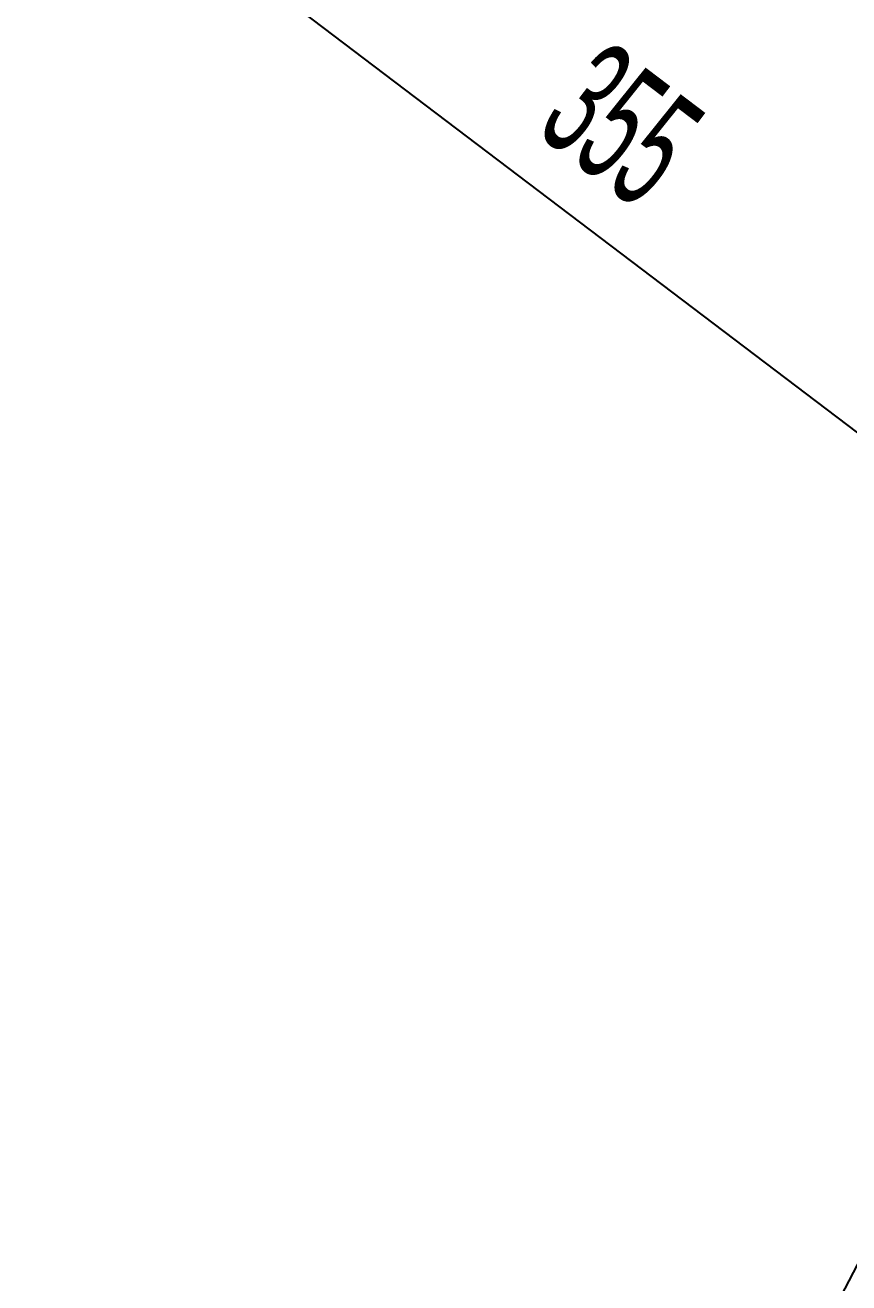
# Model space of a CAD drawing. Extents: x 3907.4 to 3911.57, y -3054.42 to -3053.7.
# Drawn here: x 3907.59683 to 3907.6177, y -3053.95494 to -3053.92309 of the extents above; entities that cross this region are included whole.
import ezdxf

# ---------------------------------------------------------------- set-up
doc = ezdxf.new("R2010")
doc.units = 0
doc.header["$LTSCALE"] = 2
doc.header["$MEASUREMENT"] = 0
doc.layers.add('OLÇÜ', color=6, linetype='CONTINUOUS')
doc.styles.add('ÖLÇÜ', font='stylu.ttf', dxfattribs={"width": 0.5})

msp = doc.modelspace()

# ---------------------------------------------------------------- linework, layer by layer
at = {"layer": 'OLÇÜ', "color": 6}
for p, q in [((3907.582463690862, -3053.906544632182), (3907.639080093264, -3053.949457214917)), ((3907.609021672686, -3053.971583227276), (3907.642938608776, -3053.906376698107))]:
    msp.add_line(p, q, dxfattribs=at)

# ---------------------------------------------------------------- texts
at = {"layer": 'OLÇÜ', "color": 62, "style": 'ÖLÇÜ', "width": 0.5}
msp.add_text('355', height=0.003, rotation=322.839576147734, dxfattribs=at).set_placement((3907.60971621207, -3053.925783389822))

doc.saveas('drawing.dxf')
